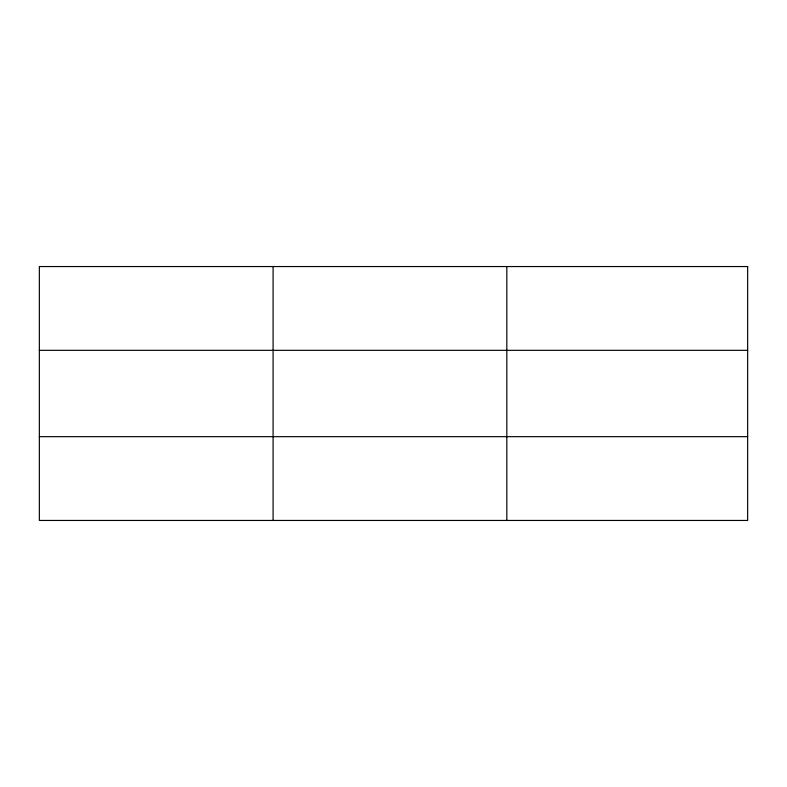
<?xml version="1.0" encoding="UTF-8"?>
<svg xmlns="http://www.w3.org/2000/svg" width="787" height="787" viewBox="0 0 787 787"><rect width="100%" height="100%" fill="white"/><g stroke="black" fill="none" stroke-linecap="round" stroke-linejoin="round"><path stroke-width="1.18" d="M273.089 266.547L273.089 520.453M506.828 266.547L506.828 520.453M39.35 350.333L747.65 350.333M39.35 436.667L747.65 436.667M747.65 266.547L747.65 520.453L39.35 520.453L39.35 266.547L747.65 266.547"/></g></svg>
